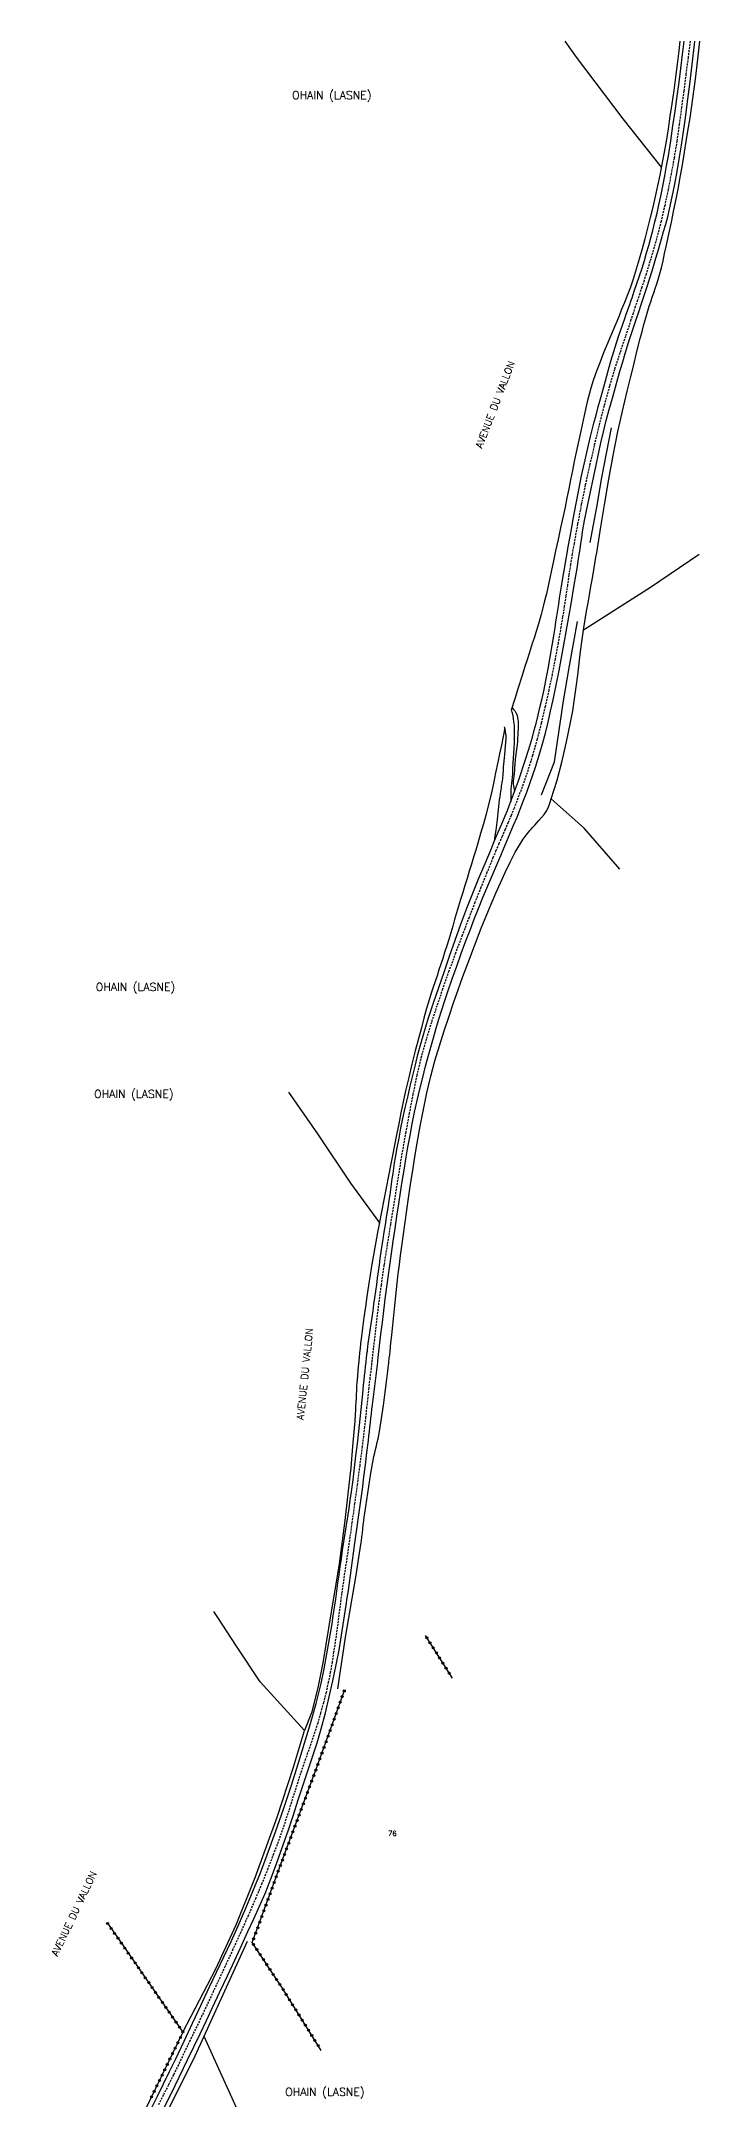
# Model space of a CAD drawing. Header units: millimetres. Extents: x 157000 to 158000, y 155000 to 156000.
# Drawn here: x 157453 to 157618, y 155485 to 156000 of the extents above; entities that cross this region are included whole.
import ezdxf
from ezdxf.enums import TextEntityAlignment as Align

# ---------------------------------------------------------------- set-up
doc = ezdxf.new("R2010")
doc.units = ezdxf.units.MM
doc.linetypes.add('DASHED', pattern=[0.75, 0.5, -0.25])
doc.layers.get('0').update_dxf_attribs({"linetype": 'CONTINUOUS'})
for name, color, linetype in [('W0001', 6, 'DASHED'), ('W0008', 7, 'CONTINUOUS'), ('W0071', 7, 'CONTINUOUS'), ('W0211', 2, 'CONTINUOUS'), ('W0300', 7, 'CONTINUOUS'), ('W0323', 7, 'CONTINUOUS'), ('W0330', 7, 'CONTINUOUS'), ('W0980', 7, 'CONTINUOUS'), ('W0989', 7, 'CONTINUOUS'), ('W0991', 7, 'CONTINUOUS')]:
    doc.layers.add(name, color=color, linetype=linetype)
doc.styles.get("Standard").update_dxf_attribs({"font": 'romans.shx', "width": 0.85})

# ---------------------------------------------------------------- blocks, each defined once
blk = doc.blocks.new('t323o')
at = {"color": 0, "linetype": 'Continuous'}
for radius in [0.25, 0.15]:
    blk.add_circle((0, 0), radius, dxfattribs=at)

msp = doc.modelspace()

# ---------------------------------------------------------------- linework, layer by layer
at = {"layer": 'W0001'}
for points in [[(157615.46, 156000), (157614.96, 155995.88), (157614.43, 155991.73), (157613.89, 155987.57), (157613.33, 155983.39), (157612.76, 155979.21), (157612.15, 155975.03), (157611.47, 155970.86), (157610.75, 155966.88), (157609.97, 155962.91), (157609.13, 155958.95), (157608.21, 155955.01), (157607.47, 155952.1), (157606.68, 155949.21), (157605.84, 155946.33), (157604.98, 155943.46), (157604.47, 155941.81), (157603.94, 155940.17), (157603.4, 155938.53), (157602.86, 155936.89), (157602.31, 155935.26), (157601.76, 155933.62), (157601.21, 155931.99), (157600.67, 155930.35), (157599.3, 155926.22), (157597.91, 155922.09), (157596.56, 155917.95), (157595.3, 155913.78), (157593.94, 155908.85), (157592.67, 155903.89), (157591.46, 155898.91), (157590.32, 155893.92), (157589.26, 155889.07), (157588.26, 155884.21), (157587.32, 155879.33), (157586.43, 155874.45), (157585.98, 155871.84), (157585.56, 155869.22), (157585.16, 155866.6), (157584.78, 155863.98), (157584.39, 155861.35), (157584, 155858.73), (157583.59, 155856.11), (157583.15, 155853.5), (157582.45, 155849.56), (157581.72, 155845.63), (157580.95, 155841.71), (157580.12, 155837.79), (157579.2, 155833.68), (157578.24, 155829.58), (157577.2, 155825.5), (157576.06, 155821.44), (157575.16, 155818.57), (157574.2, 155815.71), (157573.18, 155812.88), (157572.12, 155810.06), (157571.42, 155808.28), (157570.69, 155806.5), (157569.94, 155804.73), (157569.18, 155802.97), (157568.42, 155801.21), (157567.66, 155799.44), (157566.9, 155797.68), (157566.16, 155795.91), (157564.64, 155792.19), (157563.13, 155788.46), (157561.63, 155784.73), (157560.17, 155780.99), (157558.46, 155776.53), (157556.78, 155772.07), (157555.14, 155767.59), (157553.56, 155763.09), (157552.14, 155758.93), (157550.76, 155754.76), (157549.46, 155750.57), (157548.27, 155746.33), (157547.13, 155741.6), (157546.13, 155736.83), (157545.21, 155732.04), (157544.32, 155727.26), (157543.52, 155722.77), (157542.77, 155718.28), (157542.05, 155713.79), (157541.33, 155709.29), (157540.51, 155704.24), (157539.69, 155699.19), (157538.89, 155694.14), (157538.15, 155689.08), (157537.56, 155684.56), (157537, 155680.04), (157536.48, 155675.52), (157535.96, 155671)], [(157535.96, 155671), (157535.88, 155670.33), (157535.81, 155669.66), (157535.73, 155669), (157535.65, 155668.33), (157535.37, 155665.89), (157535.09, 155663.44), (157534.83, 155660.99), (157534.56, 155658.55), (157534.29, 155656.1), (157534.01, 155653.65), (157533.73, 155651.21), (157533.43, 155648.77), (157532.82, 155644.01), (157532.19, 155639.26), (157531.54, 155634.51), (157530.88, 155629.76), (157530.56, 155627.53), (157530.24, 155625.31), (157529.92, 155623.09), (157529.59, 155620.86), (157529.26, 155618.64), (157528.94, 155616.42), (157528.62, 155614.19), (157528.3, 155611.97), (157528.1, 155610.45), (157527.9, 155608.93), (157527.7, 155607.42), (157527.51, 155605.9), (157527.31, 155604.38), (157527.11, 155602.86), (157526.9, 155601.34), (157526.67, 155599.83), (157526.29, 155597.32), (157525.9, 155594.82), (157525.47, 155592.32), (157524.97, 155589.83), (157524.39, 155587.26), (157523.75, 155584.71), (157523.05, 155582.16), (157522.32, 155579.63), (157521.85, 155578.12), (157521.36, 155576.62), (157520.85, 155575.13), (157520.33, 155573.64), (157519.8, 155572.16), (157519.28, 155570.67), (157518.76, 155569.18), (157518.25, 155567.69), (157517.55, 155565.56), (157516.87, 155563.42), (157516.19, 155561.29), (157515.52, 155559.15), (157514.83, 155557.01), (157514.14, 155554.88), (157513.42, 155552.76), (157512.67, 155550.64), (157511.29, 155546.93), (157509.85, 155543.23), (157508.36, 155539.56), (157506.83, 155535.9), (157504.97, 155531.61), (157503.06, 155527.34), (157501.11, 155523.08), (157499.15, 155518.83), (157496.27, 155512.66), (157493.36, 155506.5), (157490.41, 155500.36), (157487.45, 155494.22), (157486.21, 155491.69), (157484.95, 155489.16), (157483.69, 155486.64), (157482.42, 155484.12)]]:
    msp.add_lwpolyline(points, dxfattribs=at)
at = {"layer": 'W0008'}
for points in [[(157534.53, 155671), (157534.56, 155671.23), (157534.58, 155671.45), (157534.61, 155671.68), (157534.64, 155671.9), (157534.67, 155672.13), (157534.7, 155672.35), (157534.73, 155672.58), (157534.76, 155672.8), (157534.97, 155674.45), (157535.19, 155676.09), (157535.43, 155677.73), (157535.67, 155679.37), (157535.91, 155681.01), (157536.15, 155682.65), (157536.39, 155684.29), (157536.62, 155685.93), (157536.85, 155687.57), (157537.08, 155689.21), (157537.3, 155690.85), (157537.52, 155692.49), (157537.75, 155694.13), (157537.98, 155695.77), (157538.21, 155697.4), (157538.45, 155699.04), (157538.66, 155700.45), (157538.88, 155701.86), (157539.1, 155703.27), (157539.32, 155704.68), (157539.55, 155706.09), (157539.77, 155707.5), (157539.99, 155708.91), (157540.21, 155710.32), (157540.4, 155711.65), (157540.6, 155712.99), (157540.78, 155714.32), (157540.97, 155715.66), (157541.16, 155717), (157541.36, 155718.33), (157541.56, 155719.66), (157541.78, 155721), (157542.21, 155723.43), (157542.66, 155725.85), (157543.14, 155728.28), (157543.63, 155730.7), (157544.21, 155733.4), (157544.82, 155736.1), (157545.45, 155738.79), (157546.1, 155741.48), (157546.74, 155744.12), (157547.4, 155746.76), (157548.1, 155749.39), (157548.84, 155752), (157550.03, 155755.85), (157551.31, 155759.68), (157552.62, 155763.49), (157553.94, 155767.29), (157555.32, 155771.3), (157556.71, 155775.31), (157558.14, 155779.3), (157559.63, 155783.27), (157561.11, 155787.03), (157562.65, 155790.76), (157564.21, 155794.48), (157565.76, 155798.2), (157566.33, 155799.57), (157566.91, 155800.93), (157567.49, 155802.28), (157568.07, 155803.64), (157568.64, 155805), (157569.21, 155806.36), (157569.77, 155807.73), (157570.31, 155809.1), (157571.08, 155811.09), (157571.81, 155813.09), (157572.53, 155815.1), (157573.22, 155817.12), (157573.83, 155818.93), (157574.41, 155820.74), (157574.97, 155822.56), (157575.52, 155824.38), (157576.01, 155826.07), (157576.48, 155827.77), (157576.93, 155829.47), (157577.37, 155831.17), (157577.92, 155833.42), (157578.45, 155835.67), (157578.95, 155837.93), (157579.42, 155840.2), (157579.98, 155843.11), (157580.49, 155846.02), (157580.97, 155848.93), (157581.45, 155851.85), (157581.69, 155853.34), (157581.92, 155854.83), (157582.15, 155856.32), (157582.37, 155857.81), (157582.6, 155859.31), (157582.83, 155860.8), (157583.06, 155862.29), (157583.3, 155863.78), (157583.87, 155867.21), (157584.47, 155870.64), (157585.07, 155874.06), (157585.69, 155877.49), (157586.32, 155880.96), (157586.96, 155884.42), (157587.62, 155887.89), (157588.33, 155891.34), (157589.05, 155894.64), (157589.8, 155897.93), (157590.59, 155901.22), (157591.41, 155904.5), (157591.94, 155906.55), (157592.49, 155908.6), (157593.06, 155910.64), (157593.62, 155912.68), (157594.3, 155915.13), (157594.97, 155917.58), (157595.67, 155920.02), (157596.39, 155922.45), (157597.06, 155924.58), (157597.76, 155926.69), (157598.47, 155928.8), (157599.19, 155930.91), (157599.48, 155931.74), (157599.77, 155932.57), (157600.06, 155933.39), (157600.36, 155934.22), (157600.65, 155935.05), (157600.94, 155935.87), (157601.23, 155936.7), (157601.52, 155937.53), (157602.17, 155939.44), (157602.81, 155941.35), (157603.44, 155943.27), (157604.04, 155945.2), (157604.6, 155947.07), (157605.14, 155948.95), (157605.66, 155950.83), (157606.15, 155952.72), (157606.69, 155954.85), (157607.2, 155956.98), (157607.68, 155959.12), (157608.14, 155961.26), (157608.66, 155963.78), (157609.14, 155966.31), (157609.6, 155968.84), (157610.04, 155971.37), (157610.64, 155975.08), (157611.19, 155978.8), (157611.72, 155982.52), (157612.24, 155986.24), (157612.71, 155989.72), (157613.16, 155993.2), (157613.6, 155996.68), (157614, 156000)], [(157537.46, 155671), (157537.8, 155673.92), (157538.14, 155676.84), (157538.49, 155679.76), (157538.85, 155682.68), (157539.31, 155686.25), (157539.78, 155689.82), (157540.27, 155693.39), (157540.76, 155696.95), (157541.21, 155700.08), (157541.67, 155703.2), (157542.14, 155706.32), (157542.61, 155709.44), (157543.04, 155712.23), (157543.47, 155715.02), (157543.92, 155717.81), (157544.38, 155720.6), (157544.89, 155723.54), (157545.41, 155726.48), (157545.96, 155729.41), (157546.55, 155732.34), (157547.19, 155735.22), (157547.88, 155738.1), (157548.59, 155740.96), (157549.32, 155743.83), (157549.94, 155746.2), (157550.58, 155748.56), (157551.24, 155750.92), (157551.93, 155753.28), (157552.64, 155755.59), (157553.37, 155757.9), (157554.12, 155760.2), (157554.89, 155762.49), (157555.98, 155765.66), (157557.1, 155768.83), (157558.24, 155771.98), (157559.41, 155775.13), (157560.44, 155777.84), (157561.49, 155780.54), (157562.57, 155783.24), (157563.65, 155785.93), (157564.38, 155787.7), (157565.12, 155789.47), (157565.86, 155791.23), (157566.61, 155792.99), (157567.36, 155794.74), (157568.11, 155796.5), (157568.86, 155798.26), (157569.61, 155800.02), (157570.46, 155802.03), (157571.32, 155804.03), (157572.18, 155806.03), (157573, 155808.05), (157573.83, 155810.17), (157574.63, 155812.3), (157575.41, 155814.44), (157576.16, 155816.6), (157576.8, 155818.52), (157577.41, 155820.45), (157578, 155822.39), (157578.55, 155824.34), (157579.28, 155827.07), (157579.95, 155829.82), (157580.59, 155832.58), (157581.2, 155835.34), (157581.97, 155839), (157582.68, 155842.68), (157583.36, 155846.36), (157584.04, 155850.04), (157584.88, 155854.7), (157585.7, 155859.36), (157586.5, 155864.03), (157587.28, 155868.7), (157587.51, 155870.14), (157587.73, 155871.58), (157587.94, 155873.02), (157588.15, 155874.46), (157588.37, 155875.9), (157588.59, 155877.34), (157588.82, 155878.78), (157589.07, 155880.21), (157589.6, 155882.99), (157590.18, 155885.75), (157590.78, 155888.52), (157591.37, 155891.28), (157591.95, 155894.05), (157592.52, 155896.83), (157593.12, 155899.6), (157593.77, 155902.36), (157594.49, 155905.17), (157595.26, 155907.96), (157596.05, 155910.75), (157596.84, 155913.54), (157597.42, 155915.65), (157598.01, 155917.75), (157598.62, 155919.85), (157599.24, 155921.95), (157600.1, 155924.69), (157600.99, 155927.42), (157601.89, 155930.15), (157602.79, 155932.88), (157603.12, 155933.9), (157603.46, 155934.91), (157603.8, 155935.92), (157604.14, 155936.94), (157604.48, 155937.95), (157604.81, 155938.97), (157605.14, 155939.98), (157605.47, 155941), (157606.2, 155943.39), (157606.91, 155945.79), (157607.61, 155948.18), (157608.3, 155950.59), (157608.83, 155952.43), (157609.37, 155954.27), (157609.87, 155956.12), (157610.34, 155957.99), (157611.02, 155961.11), (157611.63, 155964.25), (157612.2, 155967.39), (157612.73, 155970.54), (157613.29, 155973.97), (157613.8, 155977.4), (157614.28, 155980.83), (157614.75, 155984.27), (157615.39, 155989.22), (157615.99, 155994.18), (157616.57, 155999.14), (157616.67, 156000)], [(157480.67, 155483.22), (157482.21, 155486.33), (157483.74, 155489.44), (157485.27, 155492.56), (157486.79, 155495.69), (157488.91, 155500.13), (157491.01, 155504.59), (157493.1, 155509.05), (157495.19, 155513.51), (157497.02, 155517.35), (157498.86, 155521.19), (157500.68, 155525.04), (157502.43, 155528.92), (157504.33, 155533.33), (157506.18, 155537.76), (157507.97, 155542.22), (157509.7, 155546.7), (157511.78, 155552.4), (157513.78, 155558.12), (157515.7, 155563.88), (157517.54, 155569.65), (157519.05, 155574.58), (157520.52, 155579.52), (157521.89, 155584.49), (157523.14, 155589.49), (157523.94, 155593.21), (157524.63, 155596.95), (157525.27, 155600.7), (157525.89, 155604.45), (157526.21, 155606.48), (157526.52, 155608.51), (157526.81, 155610.55), (157527.1, 155612.58), (157527.38, 155614.62), (157527.66, 155616.66), (157527.95, 155618.69), (157528.24, 155620.73), (157528.55, 155622.81), (157528.87, 155624.89), (157529.19, 155626.97), (157529.52, 155629.05), (157529.84, 155631.13), (157530.15, 155633.22), (157530.46, 155635.3), (157530.75, 155637.39), (157531.15, 155640.39), (157531.52, 155643.39), (157531.88, 155646.4), (157532.23, 155649.41), (157532.58, 155652.53), (157532.92, 155655.65), (157533.25, 155658.77), (157533.58, 155661.9), (157533.7, 155663.03), (157533.81, 155664.17), (157533.93, 155665.31), (157534.04, 155666.45), (157534.16, 155667.59), (157534.28, 155668.73), (157534.4, 155669.86), (157534.53, 155671)], [(157483.49, 155482.63), (157486.64, 155489.01), (157489.76, 155495.41), (157491.34, 155498.69), (157492.91, 155501.97), (157494.47, 155505.25), (157496.02, 155508.54), (157497.87, 155512.48), (157499.71, 155516.43), (157501.55, 155520.39), (157503.38, 155524.34), (157504.85, 155527.5), (157506.34, 155530.66), (157507.79, 155533.83), (157509.17, 155537.04), (157510.38, 155540.04), (157511.52, 155543.07), (157512.62, 155546.11), (157513.7, 155549.16), (157514.99, 155552.91), (157516.24, 155556.68), (157517.46, 155560.45), (157518.69, 155564.22), (157519.85, 155567.71), (157521.01, 155571.19), (157522.14, 155574.69), (157523.19, 155578.21), (157524.24, 155582.17), (157525.22, 155586.15), (157526.12, 155590.14), (157526.95, 155594.15), (157527.66, 155597.86), (157528.28, 155601.59), (157528.86, 155605.32), (157529.43, 155609.05), (157529.71, 155610.92), (157529.98, 155612.78), (157530.24, 155614.65), (157530.49, 155616.52), (157530.75, 155618.39), (157531, 155620.26), (157531.25, 155622.12), (157531.51, 155623.99), (157531.76, 155625.76), (157532.01, 155627.52), (157532.26, 155629.29), (157532.51, 155631.05), (157532.76, 155632.82), (157533, 155634.58), (157533.25, 155636.35), (157533.48, 155638.12), (157533.88, 155641.15), (157534.26, 155644.19), (157534.64, 155647.23), (157535, 155650.27), (157535.13, 155651.38), (157535.26, 155652.49), (157535.38, 155653.61), (157535.5, 155654.72), (157535.62, 155655.83), (157535.75, 155656.94), (157535.87, 155658.06), (157536, 155659.17), (157536.16, 155660.51), (157536.32, 155661.84), (157536.49, 155663.18), (157536.66, 155664.51), (157536.82, 155665.85), (157536.99, 155667.19), (157537.16, 155668.52), (157537.32, 155669.86), (157537.35, 155670.14), (157537.39, 155670.43), (157537.42, 155670.71), (157537.46, 155671)]]:
    msp.add_lwpolyline(points, dxfattribs=at)
at = {"layer": 'W0071'}
for points in [[(157570.74, 155832.79), (157570.93, 155832.09), (157571.09, 155831.38), (157571.22, 155830.66), (157571.33, 155829.94), (157571.43, 155828.93), (157571.48, 155827.91), (157571.5, 155826.89), (157571.5, 155825.87), (157571.47, 155824.59), (157571.39, 155823.31), (157571.3, 155822.04), (157571.22, 155820.76), (157571.15, 155819.52), (157571.08, 155818.28), (157571.01, 155817.04), (157570.93, 155815.8), (157570.89, 155815.43), (157570.86, 155815.05), (157570.81, 155814.68), (157570.77, 155814.31), (157570.73, 155813.94), (157570.69, 155813.57), (157570.66, 155813.19), (157570.64, 155812.82), (157570.61, 155812.08), (157570.6, 155811.35), (157570.6, 155810.61), (157570.63, 155809.88)], [(157566.53, 155800.06), (157566.73, 155801.41), (157566.92, 155802.76), (157567.1, 155804.12), (157567.28, 155805.47), (157567.37, 155806.28), (157567.47, 155807.1), (157567.56, 155807.91), (157567.64, 155808.72), (157567.73, 155809.53), (157567.82, 155810.34), (157567.92, 155811.15), (157568.03, 155811.96), (157568.09, 155812.42), (157568.17, 155812.88), (157568.25, 155813.34), (157568.33, 155813.79), (157568.41, 155814.25), (157568.48, 155814.71), (157568.55, 155815.16), (157568.61, 155815.62), (157568.65, 155816.01), (157568.68, 155816.39), (157568.7, 155816.78), (157568.73, 155817.16), (157568.75, 155817.55), (157568.77, 155817.93), (157568.79, 155818.32), (157568.82, 155818.7), (157568.86, 155819.1), (157568.89, 155819.5), (157568.93, 155819.89), (157568.97, 155820.29), (157569.02, 155820.69), (157569.06, 155821.09), (157569.1, 155821.48), (157569.13, 155821.88), (157569.19, 155822.44), (157569.24, 155822.99), (157569.28, 155823.54), (157569.32, 155824.1), (157569.34, 155824.35), (157569.36, 155824.61), (157569.38, 155824.86), (157569.4, 155825.12), (157569.42, 155825.37), (157569.43, 155825.63), (157569.43, 155825.88), (157569.43, 155826.14), (157569.42, 155826.42), (157569.4, 155826.7), (157569.37, 155826.97), (157569.33, 155827.25), (157569.27, 155827.59), (157569.2, 155827.93), (157569.13, 155828.26), (157569.05, 155828.6)]]:
    msp.add_lwpolyline(points, dxfattribs=at)
at = {"layer": 'W0211'}
for points in [[(157540.24, 155671.04), (157540.4, 155672.43), (157540.56, 155673.83), (157540.71, 155675.23), (157540.86, 155676.63), (157541.04, 155678.25), (157541.2, 155679.87), (157541.36, 155681.5), (157541.51, 155683.12), (157541.67, 155684.74), (157541.83, 155686.37), (157542, 155687.99), (157542.18, 155689.61), (157542.45, 155691.92), (157542.75, 155694.22), (157543.05, 155696.52), (157543.36, 155698.82), (157543.77, 155701.83), (157544.18, 155704.83), (157544.6, 155707.84), (157545.04, 155710.84), (157545.55, 155714.28), (157546.08, 155717.72), (157546.63, 155721.15), (157547.22, 155724.58), (157547.97, 155728.78), (157548.75, 155732.99), (157549.61, 155737.18), (157550.59, 155741.35), (157551.62, 155745.13), (157552.76, 155748.88), (157553.96, 155752.6), (157555.19, 155756.32), (157556.3, 155759.62), (157557.44, 155762.91), (157558.62, 155766.19), (157559.83, 155769.46), (157561.52, 155773.88), (157563.24, 155778.29), (157565.02, 155782.68), (157566.88, 155787.04), (157568.02, 155789.63), (157569.19, 155792.21), (157570.42, 155794.77), (157571.75, 155797.28), (157572.38, 155798.39), (157573.05, 155799.47), (157573.75, 155800.54), (157574.49, 155801.58), (157574.79, 155801.96), (157575.1, 155802.34), (157575.42, 155802.71), (157575.74, 155803.07), (157576.06, 155803.44), (157576.39, 155803.8), (157576.71, 155804.16), (157577.03, 155804.53), (157577.66, 155805.25), (157578.31, 155805.96), (157578.93, 155806.7), (157579.48, 155807.5), (157579.88, 155808.24), (157580.2, 155809.02), (157580.49, 155809.81), (157580.75, 155810.6), (157582.2, 155815.32), (157583.47, 155820.09), (157584.58, 155824.89), (157585.58, 155829.72), (157586.11, 155832.66), (157586.57, 155835.61), (157586.98, 155838.57), (157587.35, 155841.54), (157587.7, 155844.5), (157588.06, 155847.46), (157588.45, 155850.42), (157588.89, 155853.38), (157589.22, 155855.45), (157589.57, 155857.52), (157589.93, 155859.58), (157590.29, 155861.65), (157590.66, 155863.71), (157591.03, 155865.78), (157591.39, 155867.84), (157591.74, 155869.91), (157591.92, 155871), (157592.1, 155872.09), (157592.27, 155873.18), (157592.44, 155874.27), (157592.62, 155875.36), (157592.79, 155876.45), (157592.97, 155877.54), (157593.15, 155878.63), (157594.16, 155884.59), (157595.18, 155890.54), (157596.24, 155896.48), (157597.4, 155902.41), (157597.95, 155904.95), (157598.54, 155907.49), (157599.15, 155910.02), (157599.76, 155912.55), (157600.55, 155915.84), (157601.36, 155919.13), (157602.17, 155922.41), (157603.01, 155925.69), (157603.47, 155927.42), (157603.93, 155929.16), (157604.41, 155930.89), (157604.91, 155932.61), (157605.25, 155933.74), (157605.62, 155934.86), (157606, 155935.98), (157606.39, 155937.09), (157606.77, 155938.21), (157607.14, 155939.33), (157607.5, 155940.46), (157607.83, 155941.59), (157608.29, 155943.35), (157608.71, 155945.13), (157609.1, 155946.9), (157609.49, 155948.68), (157610.16, 155951.73), (157610.81, 155954.77), (157611.44, 155957.83), (157612.05, 155960.89), (157612.54, 155963.45), (157613.01, 155966.01), (157613.47, 155968.57), (157613.91, 155971.14), (157614.69, 155975.98), (157615.45, 155980.82), (157616.17, 155985.67), (157616.82, 155990.52), (157617.42, 155995.53), (157617.91, 156000)], [(157612.94, 156000), (157612.65, 155997.61), (157612.25, 155994.29), (157611.82, 155990.98), (157611.37, 155987.67), (157610.9, 155984.37), (157610.44, 155981.23), (157609.96, 155978.09), (157609.45, 155974.95), (157608.9, 155971.83), (157608.4, 155969.16), (157607.87, 155966.5), (157607.32, 155963.85), (157606.74, 155961.2), (157606.13, 155958.55), (157605.5, 155955.9), (157604.84, 155953.25), (157604.15, 155950.62), (157603.46, 155948.07), (157602.75, 155945.53), (157602.01, 155942.99), (157601.2, 155940.48), (157600.52, 155938.52), (157599.79, 155936.59), (157599.03, 155934.66), (157598.26, 155932.74), (157597.7, 155931.35), (157597.12, 155929.97), (157596.53, 155928.6), (157595.94, 155927.22), (157595.35, 155925.85), (157594.77, 155924.47), (157594.2, 155923.09), (157593.65, 155921.69), (157592.85, 155919.61), (157592.07, 155917.51), (157591.34, 155915.4), (157590.67, 155913.26), (157589.75, 155909.85), (157588.95, 155906.41), (157588.2, 155902.96), (157587.46, 155899.51), (157586.97, 155897.24), (157586.49, 155894.96), (157586.02, 155892.68), (157585.56, 155890.4), (157585.11, 155888.12), (157584.65, 155885.84), (157584.18, 155883.56), (157583.71, 155881.28), (157583.09, 155878.38), (157582.46, 155875.48), (157581.83, 155872.59), (157581.2, 155869.69), (157580.78, 155867.74), (157580.37, 155865.79), (157579.95, 155863.84), (157579.51, 155861.9), (157579.08, 155860.15), (157578.64, 155858.4), (157578.18, 155856.66), (157577.69, 155854.92), (157577.29, 155853.54), (157576.87, 155852.17), (157576.44, 155850.8), (157576, 155849.43), (157575.56, 155848.07), (157575.12, 155846.7), (157574.68, 155845.34), (157574.25, 155843.97), (157573.37, 155841.17), (157572.5, 155838.38), (157571.62, 155835.59), (157570.74, 155832.79)], [(157570.92, 155833.36), (157571.33, 155832.95), (157571.68, 155832.5), (157571.96, 155832), (157572.17, 155831.46), (157572.47, 155829.97), (157572.5, 155828.44), (157572.4, 155826.94), (157572.3, 155825.46), (157572.26, 155824.84), (157572.2, 155824.22), (157572.13, 155823.6), (157572.05, 155822.98), (157571.97, 155822.37), (157571.88, 155821.75), (157571.81, 155821.13), (157571.74, 155820.51), (157571.69, 155820.03), (157571.65, 155819.55), (157571.62, 155819.07), (157571.58, 155818.59), (157571.54, 155818.11), (157571.51, 155817.63), (157571.47, 155817.15), (157571.43, 155816.67), (157571.4, 155816.38), (157571.37, 155816.09), (157571.33, 155815.8), (157571.29, 155815.51), (157571.25, 155815.22), (157571.23, 155814.93), (157571.22, 155814.64), (157571.23, 155814.34), (157571.28, 155813.88), (157571.36, 155813.42), (157571.48, 155812.97), (157571.63, 155812.52)], [(157569.09, 155828.38), (157568.67, 155826.22), (157568.25, 155824.07), (157567.81, 155821.91), (157567.36, 155819.76), (157566.81, 155817.11), (157566.25, 155814.46), (157565.67, 155811.82), (157565.05, 155809.19), (157564.42, 155806.77), (157563.76, 155804.36), (157563.07, 155801.96), (157562.37, 155799.56), (157561.85, 155797.8), (157561.32, 155796.03), (157560.78, 155794.27), (157560.23, 155792.51), (157559.68, 155790.75), (157559.13, 155788.99), (157558.59, 155787.23), (157558.05, 155785.47), (157557.55, 155783.81), (157557.06, 155782.15), (157556.57, 155780.49), (157556.08, 155778.83), (157555.58, 155777.17), (157555.09, 155775.51), (157554.58, 155773.86), (157554.07, 155772.21), (157553.61, 155770.75), (157553.13, 155769.31), (157552.65, 155767.86), (157552.16, 155766.42), (157551.68, 155764.97), (157551.2, 155763.53), (157550.73, 155762.08), (157550.28, 155760.62), (157549.57, 155758.21), (157548.89, 155755.79), (157548.24, 155753.37), (157547.6, 155750.95), (157546.73, 155747.63), (157545.89, 155744.31), (157545.08, 155740.98), (157544.3, 155737.64), (157543.7, 155734.89), (157543.13, 155732.14), (157542.58, 155729.38), (157542.03, 155726.62), (157541.52, 155724.07), (157541.01, 155721.52), (157540.52, 155718.97), (157540.02, 155716.41), (157539.44, 155713.41), (157538.86, 155710.4), (157538.28, 155707.39), (157537.71, 155704.38)], [(157537.75, 155704.61), (157537.37, 155702.72), (157537, 155700.84), (157536.65, 155698.95), (157536.32, 155697.05), (157535.87, 155694.36), (157535.44, 155691.67), (157535.03, 155688.97), (157534.63, 155686.27), (157534.25, 155683.62), (157533.87, 155680.97), (157533.51, 155678.32), (157533.19, 155675.66), (157533.05, 155674.49), (157532.92, 155673.33), (157532.79, 155672.17), (157532.66, 155671)], [(157532.66, 155671), (157532.51, 155669.43), (157532.37, 155667.86), (157532.23, 155666.28), (157532.11, 155664.71), (157532.04, 155663.73), (157531.99, 155662.74), (157531.94, 155661.76), (157531.9, 155660.78), (157531.86, 155659.79), (157531.81, 155658.81), (157531.76, 155657.82), (157531.7, 155656.84), (157531.57, 155655.07), (157531.43, 155653.3), (157531.27, 155651.53), (157531.12, 155649.76), (157530.93, 155647.65), (157530.75, 155645.54), (157530.56, 155643.43), (157530.37, 155641.32)], [(157531.74, 155615.55), (157532.1, 155617.71), (157532.46, 155619.88), (157532.79, 155622.05), (157533.11, 155624.23), (157533.24, 155625.21), (157533.36, 155626.19), (157533.48, 155627.18), (157533.6, 155628.16), (157533.71, 155629.15), (157533.83, 155630.13), (157533.96, 155631.11), (157534.09, 155632.09), (157534.57, 155635.42), (157535.08, 155638.73), (157535.62, 155642.05), (157536.21, 155645.35), (157536.39, 155646.24), (157536.58, 155647.13), (157536.78, 155648.02), (157536.99, 155648.9), (157537.2, 155649.79), (157537.4, 155650.68), (157537.58, 155651.57), (157537.75, 155652.46), (157538.29, 155655.73), (157538.75, 155659.01), (157539.16, 155662.3), (157539.58, 155665.58), (157539.75, 155666.93), (157539.91, 155668.29), (157540.07, 155669.64), (157540.23, 155671)]]:
    msp.add_lwpolyline(points, dxfattribs=at)
at = {"layer": 'W0300'}
for points in [[(157590.47, 155874.69), (157592.1, 155883.49), (157593.43, 155890.97), (157595.8, 155903.37)], [(157578.27, 155811.65), (157581.51, 155819.85), (157583.84, 155835.15), (157585.31, 155843.83), (157587.28, 155854.91)]]:
    msp.add_lwpolyline(points, dxfattribs=at)
at = {"layer": 'W0323'}
for points in [[(157556.01, 155590.82), (157549.24, 155601.54)], [(157523.2, 155497.75), (157513.3, 155513.57), (157505.96, 155524.78), (157513.09, 155544.33), (157521.78, 155567.68), (157529, 155587.73)], [(157469.69, 155529.63), (157472.06, 155526.24), (157488.61, 155502.37), (157477.69, 155479.89), (157468.81, 155460.69), (157456.27, 155438.71), (157453.13, 155433.01)]]:
    msp.add_lwpolyline(points, dxfattribs=at)
at = {"layer": 'W0330'}
for points in [[(157608.28, 155968.5), (157598.72, 155980.59), (157587.05, 155996.02), (157584.23, 156000)], [(157588.8, 155852.86), (157605.57, 155863.51), (157617.74, 155871.81)], [(157597.88, 155793.01), (157588.94, 155803.33), (157580.75, 155810.6)], [(157514.98, 155737.34), (157522.23, 155726.86), (157530.55, 155714.59), (157537.75, 155704.61)], [(157530.35, 155641.32), (157529.11, 155630.28), (157527.65, 155619.41), (157525.04, 155603.38), (157523.63, 155594.68), (157522.34, 155588.4), (157520.78, 155582.18), (157519.02, 155577.78)], [(157527.31, 155588.21), (157529.24, 155601.12), (157531.74, 155615.55)], [(157488.61, 155502.37), (157496.81, 155518.17), (157501.95, 155529.21), (157506.7, 155541.03), (157512.17, 155556.14), (157516.28, 155568.58), (157519.02, 155577.78), (157507.9, 155589.96), (157501.98, 155598.81), (157497.13, 155606.29), (157496.36, 155607.48)], [(157475.74, 155463.52), (157484.9, 155482.86), (157491.67, 155496.48), (157504.79, 155525.08)], [(157508.93, 155467.64), (157503.36, 155480.55), (157493.87, 155501.27)]]:
    msp.add_lwpolyline(points, dxfattribs=at)

# ---------------------------------------------------------------- block references
at = {"layer": 'W0323'}
for p, rotation in [((157549.6, 155600.96), 122.299067214973), ((157550.4, 155599.69), 122.299067214973), ((157551.2, 155598.43), 122.299067214973), ((157552.01, 155597.16), 122.299067214973), ((157552.81, 155595.89), 122.299067214973), ((157553.61, 155594.62), 122.299067214973), ((157554.41, 155593.35), 122.299067214973), ((157555.21, 155592.09), 122.299067214973), ((157527.45, 155583.41), 70.19424224213498), ((157527.96, 155584.82), 70.19424224213498), ((157528.46, 155586.23), 70.19424224213498), ((157528.97, 155587.64), 70.19424224213498), ((157525.92, 155579.18), 70.19424224213498), ((157526.43, 155580.59), 70.19424224213498), ((157526.94, 155582), 70.19424224213498), ((157523.89, 155573.53), 70.19424224213498), ((157524.4, 155574.94), 70.19424224213498), ((157524.91, 155576.35), 70.19424224213498), ((157525.42, 155577.76), 70.19424224213498), ((157522.37, 155569.3), 70.19424224213498), ((157522.87, 155570.71), 70.19424224213498), ((157523.38, 155572.12), 70.19424224213498), ((157520.29, 155563.67), 69.58174750708439), ((157520.81, 155565.07), 69.58174750708439), ((157521.34, 155566.48), 69.58174750708439), ((157521.86, 155567.89), 70.19424224213498), ((157518.2, 155558.04), 69.58174750708439), ((157518.72, 155559.45), 69.58174750708439), ((157519.24, 155560.86), 69.58174750708439), ((157519.77, 155562.26), 69.58174750708439), ((157516.63, 155553.83), 69.58174750708439), ((157517.15, 155555.23), 69.58174750708439), ((157517.67, 155556.64), 69.58174750708439), ((157514.53, 155548.2), 69.58174750708439), ((157515.06, 155549.61), 69.58174750708439), ((157515.58, 155551.02), 69.58174750708439), ((157516.1, 155552.42), 69.58174750708439), ((157512.45, 155542.58), 69.9698495288812), ((157512.97, 155543.99), 69.9698495288812), ((157513.49, 155545.39), 69.58174750708439), ((157514.01, 155546.8), 69.58174750708439), ((157510.91, 155538.35), 69.9698495288812), ((157511.42, 155539.76), 69.9698495288812), ((157511.94, 155541.17), 69.9698495288812), ((157508.86, 155532.71), 69.9698495288812), ((157509.37, 155534.12), 69.9698495288812), ((157509.88, 155535.53), 69.9698495288812), ((157510.4, 155536.94), 69.9698495288812), ((157469.77, 155529.52), 305.0115959327921), ((157470.63, 155528.29), 305.0115959327921), ((157471.49, 155527.06), 305.0115959327921), ((157506.8, 155527.08), 69.9698495288812), ((157507.31, 155528.48), 69.9698495288812), ((157507.83, 155529.89), 69.9698495288812), ((157508.34, 155531.3), 69.9698495288812), ((157472.35, 155525.83), 304.7214793220344), ((157473.2, 155524.6), 304.7214793220344), ((157474.06, 155523.37), 304.7214793220344), ((157474.91, 155522.13), 304.7214793220344), ((157506.27, 155524.31), 123.2227058472796), ((157506.29, 155525.67), 69.9698495288812), ((157507.09, 155523.06), 123.2227058472796), ((157507.91, 155521.8), 123.2227058472796), ((157475.77, 155520.9), 304.7214793220344), ((157476.62, 155519.67), 304.7214793220344), ((157477.47, 155518.43), 304.7214793220344), ((157478.33, 155517.2), 304.7214793220344), ((157508.73, 155520.55), 123.2227058472796), ((157509.55, 155519.29), 123.2227058472796), ((157510.38, 155518.04), 123.2227058472796), ((157511.2, 155516.78), 123.2227058472796), ((157479.18, 155515.97), 304.7214793220344), ((157480.04, 155514.74), 304.7214793220344), ((157480.89, 155513.5), 304.7214793220344), ((157481.75, 155512.27), 304.7214793220344), ((157512.02, 155515.53), 123.2227058472796), ((157512.84, 155514.28), 123.2227058472796), ((157513.65, 155513.01), 122.0380135872177), ((157514.45, 155511.74), 122.0380135872177), ((157482.6, 155511.04), 304.7214793220344), ((157483.46, 155509.8), 304.7214793220344), ((157484.31, 155508.57), 304.7214793220344), ((157485.16, 155507.34), 304.7214793220344), ((157515.24, 155510.47), 122.0380135872177), ((157516.04, 155509.2), 122.0380135872177), ((157516.84, 155507.93), 122.0380135872177), ((157517.63, 155506.66), 122.0380135872177), ((157486.02, 155506.11), 304.7214793220344), ((157486.87, 155504.87), 304.7214793220344), ((157487.73, 155503.64), 304.7214793220344), ((157488.58, 155502.41), 304.7214793220344), ((157518.43, 155505.38), 122.0380135872177), ((157519.22, 155504.11), 122.0380135872177), ((157520.02, 155502.84), 122.0380135872177), ((157520.81, 155501.57), 122.0380135872177), ((157486, 155497.01), 244.1127007386864), ((157486.66, 155498.36), 244.1127007386864), ((157487.31, 155499.71), 244.1127007386864), ((157487.97, 155501.06), 244.1127007386864), ((157521.61, 155500.3), 122.0380135872177), ((157522.41, 155499.03), 122.0380135872177), ((157483.38, 155491.61), 244.1127007386864), ((157484.04, 155492.96), 244.1127007386864), ((157484.69, 155494.31), 244.1127007386864), ((157485.35, 155495.66), 244.1127007386864), ((157480.76, 155486.22), 244.1127007386864), ((157481.42, 155487.57), 244.1127007386864), ((157482.07, 155488.92), 244.1127007386864), ((157482.73, 155490.26), 244.1127007386864)]:
    msp.add_blockref('t323o', p, dxfattribs=dict(at, rotation=rotation))

# ---------------------------------------------------------------- texts
at = {"layer": 'W0980'}
for p in [(157525.85, 155986.36), (157476.75, 155763.46), (157476.33, 155736.72), (157524.12, 155487.28)]:
    msp.add_text('OHAIN (LASNE)', height=2, dxfattribs=at).set_placement(p, align=Align.MIDDLE)
at = {"layer": 'W0989'}
for rotation, p in [(68.9265, (157563.38, 155898.11)), (84.0822, (157518.78, 155655.33)), (64.6556, (157457.21, 155521.21))]:
    msp.add_text('AVENUE DU VALLON', height=1.75, rotation=rotation, dxfattribs=at).set_placement(p)
at = {"layer": 'W0991'}
msp.add_text('76', height=1.25, dxfattribs=at).set_placement((157540.98, 155552.03), align=Align.MIDDLE_CENTER)

doc.saveas('drawing.dxf')
